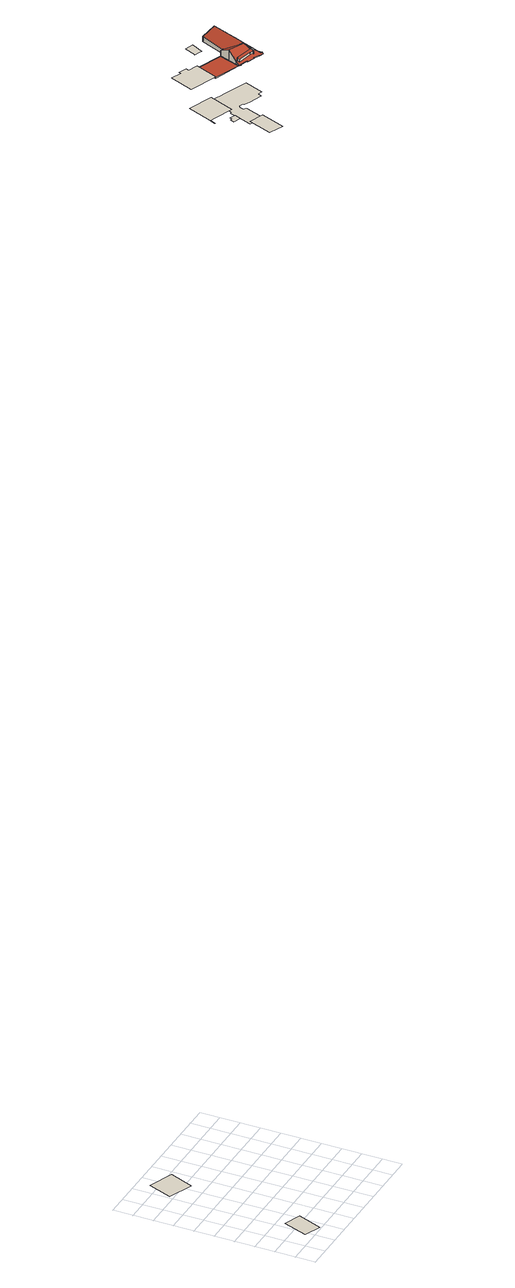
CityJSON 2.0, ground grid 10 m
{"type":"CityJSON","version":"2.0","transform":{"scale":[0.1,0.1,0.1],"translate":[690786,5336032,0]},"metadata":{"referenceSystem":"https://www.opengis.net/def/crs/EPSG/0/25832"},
"CityObjects":{
"building1":{"type":"Building","attributes":{"area_m2":98.35,"max_x":690802.12,"max_y":5336063,"min_x":690790.44,"min_y":5336048.5,"rf_extrusion_mode":"skip","rf_force_lod11":false,"rf_h_ground":579.63,"rf_h_pc_98p":0,"rf_h_roof_50p":0,"rf_h_roof_70p":0,"rf_h_roof_max":0,"rf_h_roof_min":0,"rf_is_glass_roof":false,"rf_nodata_frac":0.997,"rf_nodata_r":0,"rf_pc_select":"_HIGHEST_YET_INSUFFICIENT_COVERAGE","rf_pc_year":2026,"rf_pointcloud_unusable":true,"rf_pt_density":4,"rf_roof_planes":0,"rf_roof_type":"no points","rf_success":true,"rf_t_run":0,"source_file":"690_5336.gml"},"geometry":[{"type":"MultiSurface","lod":"0","boundaries":[[[0,1,2,3]]]}]},
"building2":{"type":"Building","attributes":{"area_m2":113.41,"max_x":690807.62,"max_y":5336048,"min_x":690794.75,"min_y":5336033,"rf_extrusion_mode":"skip","rf_force_lod11":false,"rf_h_pc_98p":0,"rf_is_glass_roof":false,"rf_nodata_frac":1,"rf_nodata_r":0,"rf_pc_select":"_HIGHEST_YET_INSUFFICIENT_COVERAGE","rf_pc_year":0,"rf_pointcloud_unusable":false,"rf_pt_density":0,"rf_roof_type":"unknown","rf_success":true,"rf_t_run":0,"source_file":"690_5336.gml"},"geometry":[{"type":"MultiSurface","lod":"0","boundaries":[[[4,5,6,7]]]}]},
"building3":{"type":"Building","attributes":{"area_m2":12.14,"max_x":690798.31,"max_y":5336073,"min_x":690793.38,"min_y":5336069,"rf_extrusion_mode":"skip","rf_force_lod11":false,"rf_h_ground":578.33,"rf_h_pc_98p":0,"rf_h_roof_50p":0,"rf_h_roof_70p":0,"rf_h_roof_max":0,"rf_h_roof_min":0,"rf_is_glass_roof":false,"rf_nodata_frac":1,"rf_nodata_r":0,"rf_pc_select":"_HIGHEST_YET_INSUFFICIENT_COVERAGE","rf_pc_year":0,"rf_pointcloud_unusable":true,"rf_pt_density":0,"rf_roof_planes":0,"rf_roof_type":"no points","rf_success":true,"rf_t_run":0,"source_file":"690_5336.gml"},"geometry":[{"type":"MultiSurface","lod":"0","boundaries":[[[8,9,10,11,12,13]]]}]},
"building4":{"type":"Building","attributes":{"area_m2":177.84,"max_x":690805,"max_y":5336092,"min_x":690786.44,"min_y":5336074.5,"rf_extrusion_mode":"skip","rf_force_lod11":false,"rf_h_ground":579.77,"rf_h_pc_98p":0,"rf_h_roof_50p":0,"rf_h_roof_70p":0,"rf_h_roof_max":0,"rf_h_roof_min":0,"rf_is_glass_roof":false,"rf_nodata_frac":0.999,"rf_nodata_r":0,"rf_pc_select":"_HIGHEST_YET_INSUFFICIENT_COVERAGE","rf_pc_year":2026,"rf_pointcloud_unusable":true,"rf_pt_density":4,"rf_roof_planes":0,"rf_roof_type":"no points","rf_success":true,"rf_t_run":0,"source_file":"690_5336.gml"},"geometry":[{"type":"MultiSurface","lod":"0","boundaries":[[[14,15,16,17,18,19,20,21]]]}]},
"building5":{"type":"Building","attributes":{"area_m2":359.8,"max_x":690824.88,"max_y":5336087.5,"min_x":690795,"min_y":5336060.5,"rf_extrusion_mode":"skip","rf_force_lod11":false,"rf_h_ground":578.19,"rf_h_pc_98p":0,"rf_h_roof_50p":0,"rf_h_roof_70p":0,"rf_h_roof_max":0,"rf_h_roof_min":0,"rf_is_glass_roof":false,"rf_nodata_frac":0.941,"rf_nodata_r":0,"rf_pc_select":"_HIGHEST_YET_INSUFFICIENT_COVERAGE","rf_pc_year":2026,"rf_pointcloud_unusable":true,"rf_pt_density":4.42,"rf_roof_planes":0,"rf_roof_type":"no planes","rf_success":true,"rf_t_run":1,"source_file":"690_5336.gml"},"geometry":[{"type":"MultiSurface","lod":"0","boundaries":[[[22,23,24,25,26,27,28,29,30,31,32,33,34,35,36,37,38,39,40,41,42,43,44,45,46,47]]]}]},
"building6":{"type":"Building","attributes":{"area_m2":167.84,"max_x":690814.25,"max_y":5336116,"min_x":690797.38,"min_y":5336099.5,"rf_extrusion_mode":"skip","rf_force_lod11":false,"rf_h_pc_98p":0,"rf_is_glass_roof":false,"rf_nodata_frac":1,"rf_nodata_r":0,"rf_pc_select":"_HIGHEST_YET_INSUFFICIENT_COVERAGE","rf_pc_year":0,"rf_pointcloud_unusable":false,"rf_pt_density":0,"rf_roof_type":"unknown","rf_success":true,"rf_t_run":0,"source_file":"690_5336.gml"},"geometry":[{"type":"MultiSurface","lod":"0","boundaries":[[[48,49,50,51]]]}]},
"building7":{"type":"Building","attributes":{"area_m2":195.93,"max_x":690828.19,"max_y":5336111,"min_x":690809.56,"min_y":5336094,"rf_extrusion_mode":"skip","rf_force_lod11":false,"rf_h_ground":578.19,"rf_h_pc_98p":0,"rf_h_roof_50p":0,"rf_h_roof_70p":0,"rf_h_roof_max":0,"rf_h_roof_min":0,"rf_is_glass_roof":false,"rf_nodata_frac":0.973,"rf_nodata_r":0,"rf_pc_select":"_HIGHEST_YET_INSUFFICIENT_COVERAGE","rf_pc_year":2026,"rf_pointcloud_unusable":true,"rf_pt_density":4,"rf_roof_planes":0,"rf_roof_type":"no points","rf_success":true,"rf_t_run":0,"source_file":"690_5336.gml"},"geometry":[{"type":"MultiSurface","lod":"0","boundaries":[[[52,53,54,55,56,57,58,59]]]}]},
"building8":{"type":"Building","attributes":{"area_m2":160.98,"max_x":690840.81,"max_y":5336104.5,"min_x":690823.75,"min_y":5336088.5,"rf_extrusion_mode":"standard","rf_force_lod11":false,"rf_h_ground":577.89,"rf_h_pc_98p":0,"rf_h_roof_50p":0,"rf_h_roof_70p":0,"rf_h_roof_max":0,"rf_h_roof_min":0,"rf_is_glass_roof":false,"rf_nodata_frac":0.901,"rf_nodata_r":0,"rf_pc_select":"_HIGHEST_YET_INSUFFICIENT_COVERAGE","rf_pc_year":2026,"rf_pointcloud_unusable":false,"rf_pt_density":20.88,"rf_ridgelines":0,"rf_rmse_lod22":2.77,"rf_roof_planes":2,"rf_roof_type":"slanted","rf_success":true,"rf_t_run":3,"rf_volume_lod22":-43.22,"source_file":"690_5336.gml"},"children":["building8-1"]},
"building8-1":{"type":"BuildingPart","parents":["building8"],"geometry":[{"type":"Solid","lod":"2.2","boundaries":[[[[60,61,62,63]],[[62,64,65,63]],[[63,65,66,60]],[[61,67,64,62]],[[60,66,67,61]],[[65,64,67,66]]]],"semantics":{"surfaces":[{"type":"GroundSurface"},{"type":"WallSurface","on_footprint_edge":true},{"type":"RoofSurface","rf_azimuth":306.83,"rf_h_roof_50p":577.62,"rf_h_roof_70p":577.67,"rf_h_roof_max":577.77,"rf_h_roof_min":577.47,"rf_slope":1.06}],"values":[[0,1,1,1,1,2]]}}]},
"building9":{"type":"Building","attributes":{"area_m2":28.83,"max_x":690843.75,"max_y":5336116,"min_x":690836.75,"min_y":5336109,"rf_extrusion_mode":"skip","rf_force_lod11":false,"rf_h_ground":577.89,"rf_h_pc_98p":0,"rf_h_roof_50p":0,"rf_h_roof_70p":0,"rf_h_roof_max":0,"rf_h_roof_min":0,"rf_is_glass_roof":false,"rf_nodata_frac":0.93,"rf_nodata_r":0,"rf_pc_select":"_HIGHEST_YET_INSUFFICIENT_COVERAGE","rf_pc_year":2026,"rf_pointcloud_unusable":true,"rf_pt_density":4,"rf_roof_planes":0,"rf_roof_type":"no points","rf_success":true,"rf_t_run":0,"source_file":"690_5336.gml"},"geometry":[{"type":"MultiSurface","lod":"0","boundaries":[[[68,69,70,71,72,73]]]}]},
"building10":{"type":"Building","attributes":{"area_m2":337.88,"max_x":690859.69,"max_y":5336112,"min_x":690836.62,"min_y":5336083,"rf_extrusion_mode":"standard","rf_force_lod11":false,"rf_h_ground":577.89,"rf_h_pc_98p":0,"rf_h_roof_50p":581.57,"rf_h_roof_70p":582.33,"rf_h_roof_max":583.59,"rf_h_roof_min":578.27,"rf_h_roof_ridge":583.68,"rf_is_glass_roof":false,"rf_nodata_frac":0.00222,"rf_nodata_r":0,"rf_pc_select":"PREFERRED_AND_LATEST","rf_pc_year":2026,"rf_pointcloud_unusable":false,"rf_pt_density":1510.6,"rf_ridgelines":7,"rf_rmse_lod22":0.704,"rf_roof_planes":35,"rf_roof_type":"slanted","rf_success":true,"rf_t_run":177,"rf_volume_lod22":1146.68,"source_file":"690_5336.gml"},"children":["building10-1"]},
"building10-1":{"type":"BuildingPart","parents":["building10"],"geometry":[{"type":"MultiSurface","lod":"2.2","boundaries":[[[74,75,76,77,78,79,80,81,82,83,84,85,86,87,88,89,60,90,91,92,93,94,95,96,97,98,99,100]],[[101,102,103,104,105]],[[106,95,107]],[[95,106,108,96]],[[94,93,109]],[[109,93,92,110]],[[111,112,113,114]],[[115,83,82,116]],[[116,82,81,117]],[[118,90,60,119]],[[120,121,91,90,118]],[[122,87,86,123]],[[123,86,85,124]],[[125,88,87,122]],[[124,85,84,126]],[[127,89,88,125,128]],[[119,60,89,127]],[[126,84,83,115]],[[79,78,129]],[[130,80,79]],[[121,120,131]],[[110,92,91,121]],[[129,78,77,132]],[[133,134,135,136]],[[136,135,137,138]],[[132,77,139]],[[138,137,140,139]],[[114,113,141,142]],[[143,99,98,144]],[[144,98,97,145]],[[96,108,146]],[[145,97,146]],[[117,81,80,130]],[[128,125,147,148]],[[149,150,151,152]],[[76,75,153]],[[142,141,140,137]],[[154,100,99,143]],[[155,74,100,154]],[[153,75,74,155]],[[148,147,103,102]],[[156,157,102,101]],[[157,156,158]],[[159,160,161,150,149]],[[105,104,112,111]],[[162,163,164]],[[163,162,161,160]],[[160,159,165]],[[166,167,134,133]],[[152,151,167,166]],[[112,104,103,147,125,122,123,124,126,115,116,117,130,79,129,132,139,140,141,113]],[[134,158,156,101,105,111,114,142,137,135]],[[165,109,110,121,131,164,163,160]],[[161,162,164,131,120,118,119,127,150]],[[167,151,150,127,128,148,102,157,158,134]],[[152,166,133,136,138,139,77,76,153,155,154,143,144,145,146,108,106,107,94,109,165,159,149]]],"semantics":{"surfaces":[{"type":"GroundSurface"},{"type":"WallSurface","on_footprint_edge":false},{"type":"WallSurface","on_footprint_edge":true},{"type":"RoofSurface","rf_azimuth":201.13,"rf_h_roof_50p":578.93,"rf_h_roof_70p":579.22,"rf_h_roof_max":581.61,"rf_h_roof_min":578.12,"rf_slope":37.33},{"type":"RoofSurface","rf_azimuth":208.6,"rf_h_roof_50p":580.59,"rf_h_roof_70p":580.69,"rf_h_roof_max":582.19,"rf_h_roof_min":580.24,"rf_slope":12.91},{"type":"RoofSurface","rf_azimuth":291.1,"rf_h_roof_50p":582,"rf_h_roof_70p":582.63,"rf_h_roof_max":583.74,"rf_h_roof_min":580.1,"rf_slope":25.03},{"type":"RoofSurface","rf_azimuth":26.33,"rf_h_roof_50p":582.35,"rf_h_roof_70p":582.82,"rf_h_roof_max":583.9,"rf_h_roof_min":580.57,"rf_slope":27.57},{"type":"RoofSurface","rf_azimuth":199.07,"rf_h_roof_50p":582.29,"rf_h_roof_70p":582.86,"rf_h_roof_max":583.9,"rf_h_roof_min":580.06,"rf_slope":44.05},{"type":"RoofSurface","rf_azimuth":111.39,"rf_h_roof_50p":580.82,"rf_h_roof_70p":581.92,"rf_h_roof_max":583.74,"rf_h_roof_min":577.6,"rf_slope":42.18}],"values":[0,1,2,2,2,2,1,2,2,2,2,2,2,2,2,2,2,2,2,2,1,2,2,1,1,1,1,1,2,2,2,2,2,1,1,2,1,2,2,2,1,1,1,1,1,1,1,1,1,1,3,4,5,6,7,8]}}]}
},
"vertices":[
[115,164,5796],[161,285,5796],[90,312,5796],[44,193,5796],
[171,9,0],[216,129,0],[134,161,0],[88,41,0],
[74,385,5783],[112,371,5783],[123,402,5783],[95,412,5783],[91,401,5783],[81,404,5783],
[139,427,5798],[190,553,5798],[68,600,5798],[23,489,5798],[4,445,5798],[6,444,5798],[19,474,5798],[45,464,5798],
[351,379,5782],[389,475,5782],[303,508,5782],[281,517,5782],[276,520,5782],[275,519,5782],[232,536,5782],[232,537,5782],[191,553,5782],[190,553,5782],[139,427,5782],[133,429,5782],[116,382,5782],[90,313,5782],[161,285,5782],[198,381,5782],[196,385,5782],[186,389,5782],[195,413,5782],[207,423,5782],[210,418,5782],[227,411,5782],[224,405,5782],[256,392,5782],[320,366,5782],[329,387,5782],
[283,791,0],[159,839,0],[114,720,0],[235,673,0],
[422,732,5782],[374,750,5782],[381,766,5782],[341,782,5782],[337,770,5782],[283,791,5782],[235,673,5782],[377,618,5782],
[548,676,5779],[419,726,5779],[377,618,5779],[507,567,5779],[377,618,5775],[507,567,5778],[548,676,5777],[419,726,5775],
[546,769,5779],[578,828,5779],[531,841,5779],[508,785,5779],[507,783,5779],[538,772,5779],
[681,615,5779],[646,527,5779],[650,525,5779],[647,518,5779],[644,512,5779],[622,519,5779],[622,521,5779],[594,534,5779],[593,531,5779],[554,546,5779],[555,549,5779],[519,563,5779],[517,560,5779],[506,565,5779],[513,582,5779],[528,623,5779],[565,669,5779],[566,671,5779],[623,799,5779],[680,771,5779],[735,745,5779],[737,744,5779],[735,739,5779],[727,742,5779],[694,659,5779],[696,658,5779],[679,615,5779],[523,580,5803],[523,580,5797],[523,580,5796],[525,571,5789],[525,571,5801],[737,744,5777],[735,744,5779],[735,739,5777],[680,771,5835],[623,799,5805],[593,551,5805],[593,551,5795],[605,546,5794],[605,546,5805],[554,546,5780],[593,531,5780],[594,534,5782],[565,669,5807],[548,676,5808],[566,671,5806],[566,671,5802],[506,565,5780],[517,560,5780],[519,563,5782],[513,582,5794],[555,549,5782],[528,623,5837],[513,582,5795],[644,512,5780],[622,521,5781],[572,672,5804],[647,518,5786],[613,563,5823],[613,563,5809],[616,562,5809],[616,562,5819],[619,558,5809],[619,558,5815],[635,535,5794],[619,558,5806],[609,542,5792],[609,542,5805],[696,658,5784],[694,659,5786],[727,742,5785],[734,740,5779],[523,583,5798],[523,583,5799],[608,591,5836],[608,591,5834],[612,581,5826],[612,581,5829],[646,527,5782],[679,615,5784],[681,615,5782],[529,584,5804],[529,584,5802],[538,585,5805],[609,593,5836],[609,593,5834],[609,593,5832],[603,606,5828],[603,606,5829],[601,607,5828],[614,601,5834],[614,569,5823],[614,569,5815]
]}
